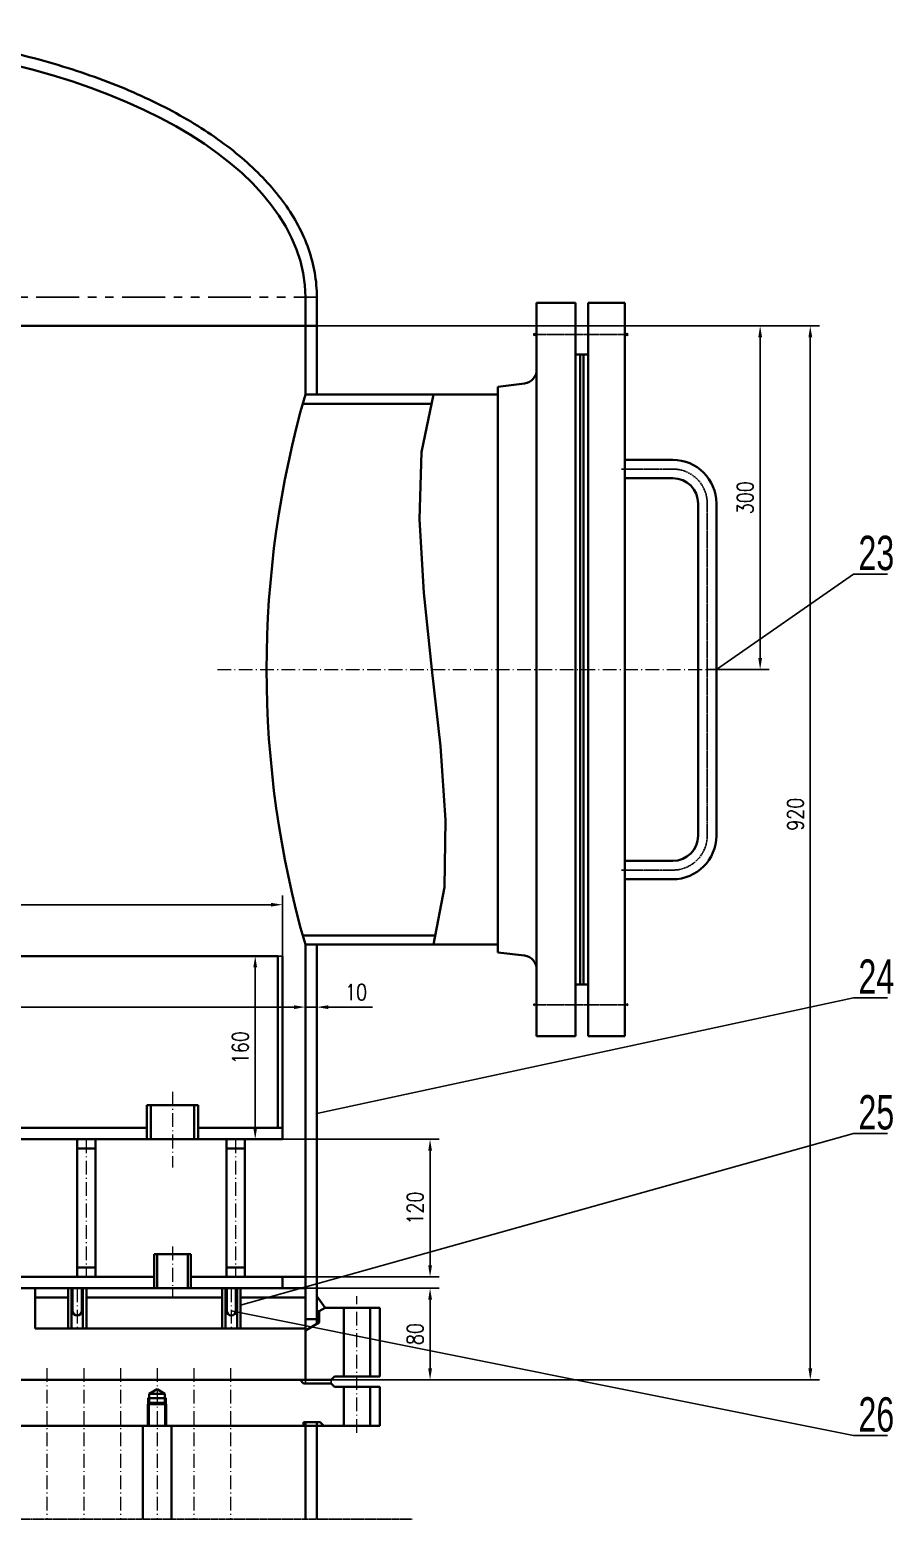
# Model space of a CAD drawing. Header units: millimetres. Extents: x 174648 to 205929, y -160248 to -145891.
# Drawn here: x 177690 to 178444, y -147973 to -146673 of the extents above; entities that cross this region are included whole.
import ezdxf

# ---------------------------------------------------------------- set-up
doc = ezdxf.new("R2010")
doc.units = ezdxf.units.MM
for name, pattern in [('ACAD_ISO10W100', [18.7, 12, -3, 0.7, -3]), ('CENTER', [2, 1.25, -0.25, 0.25, -0.25]), ('PHANTOM', [2.5, 1.25, -0.25, 0.25, -0.25, 0.25, -0.25])]:
    doc.linetypes.add(name, pattern=pattern)
for name, color, linetype in [('9双点划线层', 6, 'PHANTOM'), ('CEN', 1, 'CENTER'), ('THK', 7, 'Continuous')]:
    doc.layers.add(name, color=color, linetype=linetype)
doc.layers.add('中心线', color=1, linetype='ACAD_ISO10W100', lineweight=18)
doc.layers.add('图层1', color=4, linetype='Continuous', lineweight=35)
doc.styles.add('TH_GBDIM', font='romans.shx', dxfattribs={"width": 0.8, "bigfont": 'gbcbig.shx'})
doc.styles.add('样式 3.5', font='roms.shx', dxfattribs={"width": 0.7, "height": 3.5, "bigfont": 'hztxt.shx'})
doc.dimstyles.new('TH_GBDIM', dxfattribs={"dimtxt": 3.5, "dimasz": 2.5, "dimexe": 2, "dimexo": 0, "dimgap": 1.5, "dimtad": 1, "dimdec": 1, "dimzin": 0, "dimdsep": 46, "dimtxsty": 'TH_GBDIM', "dimcen": 2.5, "dimclrd": 130, "dimclre": 130, "dimclrt": 3, "dimadec": 0, "dimazin": 0, "dimtfac": 0.714286, "dimtdec": 1, "dimtmove": 0, "dimatfit": 3, "dimfxl": 0, "dimtzin": 0, "dimlwd": -1, "dimlwe": -1, "dimarcsym": 0})

# ---------------------------------------------------------------- blocks, each defined once
blk = doc.blocks.new('*D286')
at = {"color": 130, "transparency": 16777216}
blk.add_line((177940.4, -146931.6), (178379.4, -146931.6), dxfattribs=at)
at = {"color": 130, "linetype": 'Continuous', "transparency": 16777216}
for p, q in [((178371.4, -147841.6), (178371.4, -146941.6)), ((177952.9, -147851.6), (178379.4, -147851.6))]:
    blk.add_line(p, q, dxfattribs=at)
at = {"color": 130, "transparency": 16777216}
for points in [[(178369.8, -146941.6), (178373.1, -146941.6), (178371.4, -146931.6)], [(178369.8, -147841.6), (178373.1, -147841.6), (178371.4, -147851.6)]]:
    blk.add_solid(points, dxfattribs=at)
at = {"layer": 'Defpoints', "color": 0, "transparency": 16777216}
for p in [(177940.4, -146931.6), (178371.4, -146931.6), (177952.9, -147851.6)]:
    blk.add_point(p, dxfattribs=at)
at = {"color": 3, "transparency": 16777216, "insert": (178358.4, -147357.9), "char_height": 14, "attachment_point": 5, "rotation": 90, "style": 'TH_GBDIM', "bg_fill": 3, "box_fill_scale": 1.1, "bg_fill_color": 256, "bg_fill_true_color": 13158600, "bg_fill_transparency": 0}
blk.add_mtext('920', dxfattribs=at)
blk = doc.blocks.new('*D287')
at = {"color": 130, "linetype": 'Continuous', "transparency": 16777216}
for p, q in [((177940.4, -146931.6), (178335.6, -146931.6)), ((178327.6, -146941.6), (178327.6, -147221.6))]:
    blk.add_line(p, q, dxfattribs=at)
at = {"color": 130, "transparency": 16777216}
blk.add_line((178281.4, -147231.6), (178335.6, -147231.6), dxfattribs=at)
for points in [[(178326, -146941.6), (178329.3, -146941.6), (178327.6, -146931.6)], [(178326, -147221.6), (178329.3, -147221.6), (178327.6, -147231.6)]]:
    blk.add_solid(points, dxfattribs=at)
at = {"layer": 'Defpoints', "color": 0, "transparency": 16777216}
for p in [(177940.4, -146931.6), (178281.4, -147231.6), (178327.6, -147231.6)]:
    blk.add_point(p, dxfattribs=at)
at = {"color": 3, "transparency": 16777216, "insert": (178314.6, -147081.6), "char_height": 14, "attachment_point": 5, "rotation": 90, "style": 'TH_GBDIM', "bg_fill": 3, "box_fill_scale": 1.1, "bg_fill_color": 256, "bg_fill_true_color": 13158600, "bg_fill_transparency": 0}
blk.add_mtext('{300}{}{}', dxfattribs=at)
blk = doc.blocks.new('*D289')
at = {"color": 130, "transparency": 16777216}
blk.add_line((177050.4, -147481.6), (177050.4, -147428.8), dxfattribs=at)
at = {"color": 130, "linetype": 'Continuous', "transparency": 16777216}
for p, q in [((177900.4, -147436.8), (177060.4, -147436.8)), ((177910.4, -147481.6), (177910.4, -147428.8))]:
    blk.add_line(p, q, dxfattribs=at)
at = {"color": 130, "transparency": 16777216}
for points in [[(177060.4, -147435.2), (177060.4, -147438.5), (177050.4, -147436.8)], [(177900.4, -147435.2), (177900.4, -147438.5), (177910.4, -147436.8)]]:
    blk.add_solid(points, dxfattribs=at)
at = {"layer": 'Defpoints', "color": 0, "transparency": 16777216}
for p in [(177050.4, -147436.8), (177050.4, -147481.6), (177910.4, -147481.6)]:
    blk.add_point(p, dxfattribs=at)
at = {"color": 3, "transparency": 16777216, "insert": (177480.4, -147423.8), "char_height": 14, "attachment_point": 5, "style": 'TH_GBDIM', "bg_fill": 3, "box_fill_scale": 1.1, "bg_fill_color": 256, "bg_fill_true_color": 13158600, "bg_fill_transparency": 0}
blk.add_mtext('{%%c860X4}{}{}', dxfattribs=at)
blk = doc.blocks.new('*D290')
at = {"color": 130, "transparency": 16777216}
blk.add_line((177910.4, -147481.6), (177878.6, -147481.6), dxfattribs=at)
at = {"color": 130, "linetype": 'Continuous', "transparency": 16777216}
for p, q in [((177886.6, -147631.6), (177886.6, -147491.6)), ((177910.4, -147641.6), (177878.6, -147641.6))]:
    blk.add_line(p, q, dxfattribs=at)
at = {"color": 130, "transparency": 16777216}
for points in [[(177884.9, -147491.6), (177888.2, -147491.6), (177886.6, -147481.6)], [(177884.9, -147631.6), (177888.2, -147631.6), (177886.6, -147641.6)]]:
    blk.add_solid(points, dxfattribs=at)
at = {"layer": 'Defpoints', "color": 0, "transparency": 16777216}
for p in [(177886.6, -147481.6), (177910.4, -147481.6), (177910.4, -147641.6)]:
    blk.add_point(p, dxfattribs=at)
at = {"color": 3, "transparency": 16777216, "insert": (177873.6, -147561.6), "char_height": 14, "attachment_point": 5, "rotation": 90, "style": 'TH_GBDIM', "bg_fill": 3, "box_fill_scale": 1.1, "bg_fill_color": 256, "bg_fill_true_color": 13158600, "bg_fill_transparency": 0}
blk.add_mtext('{160}{}{}', dxfattribs=at)
blk = doc.blocks.new('*D291')
at = {"color": 130, "transparency": 16777216}
blk.add_line((177906.4, -147641.6), (178047.3, -147641.6), dxfattribs=at)
at = {"color": 130, "linetype": 'Continuous', "transparency": 16777216}
for p, q in [((178039.3, -147751.6), (178039.3, -147651.6)), ((177919.7, -147761.6), (178047.3, -147761.6))]:
    blk.add_line(p, q, dxfattribs=at)
at = {"color": 130, "transparency": 16777216}
for points in [[(178037.7, -147651.6), (178041, -147651.6), (178039.3, -147641.6)], [(178037.7, -147751.6), (178041, -147751.6), (178039.3, -147761.6)]]:
    blk.add_solid(points, dxfattribs=at)
at = {"layer": 'Defpoints', "color": 0, "transparency": 16777216}
for p in [(177906.4, -147641.6), (178039.3, -147641.6), (177919.7, -147761.6)]:
    blk.add_point(p, dxfattribs=at)
at = {"color": 3, "transparency": 16777216, "insert": (178026.3, -147701.6), "char_height": 14, "attachment_point": 5, "rotation": 90, "style": 'TH_GBDIM', "bg_fill": 3, "box_fill_scale": 1.1, "bg_fill_color": 256, "bg_fill_true_color": 13158600, "bg_fill_transparency": 0}
blk.add_mtext('120', dxfattribs=at)
blk = doc.blocks.new('*D293')
at = {"color": 130, "transparency": 16777216}
blk.add_line((177930.4, -147771.6), (178047.3, -147771.6), dxfattribs=at)
at = {"color": 130, "linetype": 'Continuous', "transparency": 16777216}
for p, q in [((178039.3, -147841.6), (178039.3, -147781.6)), ((177704.7, -147851.6), (178047.3, -147851.6))]:
    blk.add_line(p, q, dxfattribs=at)
at = {"color": 130, "transparency": 16777216}
for points in [[(178037.7, -147781.6), (178041, -147781.6), (178039.3, -147771.6)], [(178037.7, -147841.6), (178041, -147841.6), (178039.3, -147851.6)]]:
    blk.add_solid(points, dxfattribs=at)
at = {"layer": 'Defpoints', "color": 0, "transparency": 16777216}
for p in [(177930.4, -147771.6), (178039.3, -147771.6), (177704.7, -147851.6)]:
    blk.add_point(p, dxfattribs=at)
at = {"color": 3, "transparency": 16777216, "insert": (178026.3, -147811.6), "char_height": 14, "attachment_point": 5, "rotation": 90, "style": 'TH_GBDIM', "bg_fill": 3, "box_fill_scale": 1.1, "bg_fill_color": 256, "bg_fill_true_color": 13158600, "bg_fill_transparency": 0}
blk.add_mtext('{80}{}{}', dxfattribs=at)
blk = doc.blocks.new('*D343')
at = {"color": 130, "transparency": 16777216}
blk.add_line((177030.4, -147537.1), (177030.4, -147518.2), dxfattribs=at)
at = {"color": 130, "linetype": 'Continuous', "transparency": 16777216}
for p, q in [((177930.4, -147537.1), (177930.4, -147518.2)), ((177920.4, -147526.2), (177040.4, -147526.2))]:
    blk.add_line(p, q, dxfattribs=at)
at = {"color": 130, "transparency": 16777216}
for points in [[(177040.4, -147524.6), (177040.4, -147527.9), (177030.4, -147526.2)], [(177920.4, -147524.6), (177920.4, -147527.9), (177930.4, -147526.2)]]:
    blk.add_solid(points, dxfattribs=at)
at = {"layer": 'Defpoints', "color": 0, "transparency": 16777216}
for p in [(177030.4, -147526.2), (177030.4, -147537.1), (177930.4, -147537.1)]:
    blk.add_point(p, dxfattribs=at)
at = {"color": 3, "transparency": 16777216, "insert": (177480.4, -147513.2), "char_height": 14, "attachment_point": 5, "style": 'TH_GBDIM', "bg_fill": 3, "box_fill_scale": 1.1, "bg_fill_color": 256, "bg_fill_true_color": 13158600, "bg_fill_transparency": 0}
blk.add_mtext('{%%c900}{}{}', dxfattribs=at)
blk = doc.blocks.new('*D344')
at = {"color": 130, "linetype": 'Continuous', "transparency": 16777216}
for p, q in [((177930.4, -147526.2), (177930.4, -147518.2)), ((177920.4, -147526.2), (177910.4, -147526.2)), ((177930.4, -147526.2), (177940.4, -147526.2)), ((177950.4, -147526.2), (177989, -147526.2))]:
    blk.add_line(p, q, dxfattribs=at)
at = {"color": 130, "transparency": 16777216}
blk.add_line((177940.4, -147526.2), (177940.4, -147518.2), dxfattribs=at)
for points in [[(177920.4, -147524.6), (177920.4, -147527.9), (177930.4, -147526.2)], [(177950.4, -147524.6), (177950.4, -147527.9), (177940.4, -147526.2)]]:
    blk.add_solid(points, dxfattribs=at)
at = {"layer": 'Defpoints', "color": 0, "transparency": 16777216}
for p in [(177930.4, -147526.2), (177940.4, -147526.2), (177940.4, -147526.2)]:
    blk.add_point(p, dxfattribs=at)
at = {"color": 3, "transparency": 16777216, "insert": (177974.7, -147513.2), "char_height": 14, "attachment_point": 5, "style": 'TH_GBDIM', "bg_fill": 3, "box_fill_scale": 1.1, "bg_fill_color": 256, "bg_fill_true_color": 13158600, "bg_fill_transparency": 0}
blk.add_mtext('10', dxfattribs=at)

msp = doc.modelspace()

# ---------------------------------------------------------------- linework, layer by layer
for p, q in [((178438.8, -147148.2), (178409.1, -147148.2)), ((178438.8, -147518), (178409.1, -147518)), ((178438.8, -147636.4), (178409.1, -147636.4)), ((177930.4, -147851.6), (177930.4, -147854.6)), ((177952.9, -147851.6), (177952.9, -147854.6)), ((177792.9, -147867.6), (177792.9, -147891.6)), ((177808.9, -147891.6), (177808.9, -147867.6)), ((177794.1, -147891.6), (177794.1, -147871.6)), ((177807.7, -147891.6), (177807.7, -147871.6)), ((178438.8, -147900.1), (178409.1, -147900.1))]:
    msp.add_line(p, q)
at = {"layer": '9双点划线层', "ltscale": 30}
msp.add_line((177020.4, -146906.6), (177940.4, -146906.6), dxfattribs=at)
at = {"layer": '9双点划线层'}
msp.add_line((176963.2, -147973.2), (178023.7, -147973.2), dxfattribs=at)
at = {"layer": '中心线'}
for p, q in [((177814.4, -147600.1), (177814.4, -147666.2)), ((177739, -147641.6), (177739, -147761.6)), ((177975.4, -147897.7), (177975.4, -147778.6)), ((177704.7, -147841.4), (177704.7, -147973.2)), ((177736.8, -147841.4), (177736.8, -147973.2)), ((177768.8, -147841.4), (177768.8, -147973.2)), ((177800.9, -147841.4), (177800.9, -147973.2)), ((177832.9, -147841.4), (177832.9, -147973.2)), ((177864.9, -147841.4), (177864.9, -147973.2))]:
    msp.add_line(p, q, dxfattribs=at)
at = {"layer": '图层1'}
for p, q in [((177930.4, -146991.6), (177930.4, -146906.6)), ((177940.4, -146991.6), (177940.4, -146906.6)), ((178132.4, -146911.6), (178166.4, -146911.6)), ((178177.4, -146911.6), (178209.4, -146911.6)), ((177534.4, -146931.6), (177940.4, -146931.6)), ((177930.4, -147688.6), (177930.4, -147471.6)), ((177940.4, -147688.6), (177940.4, -147471.6)), ((177050.4, -147481.6), (177906.4, -147481.6)), ((177906.4, -147631.6), (177906.4, -147481.6)), ((177910.4, -147641.6), (177910.4, -147481.6)), ((177836.9, -147611.8), (177791.9, -147611.8)), ((177791.9, -147611.8), (177791.9, -147641.6)), ((177795.5, -147611.8), (177795.5, -147641.6)), ((177833.3, -147641.6), (177833.3, -147611.8)), ((177836.9, -147641.6), (177836.9, -147611.8)), ((177169, -147631.6), (177791.9, -147631.6)), ((177836.9, -147631.6), (177910.4, -147631.6)), ((177050.4, -147641.6), (177910.4, -147641.6)), ((177731, -147641.6), (177731, -147761.6)), ((177747, -147641.6), (177747, -147761.6)), ((177747, -147649.6), (177731, -147649.6)), ((177877.4, -147649.6), (177861.4, -147649.6)), ((177930.4, -147851.6), (177930.4, -147688.6)), ((177940.4, -147802.8), (177940.4, -147688.6)), ((177798.4, -147741.7), (177830.4, -147741.7)), ((177162.5, -147761.5), (177798.4, -147761.6)), ((177747, -147753.6), (177731, -147753.6)), ((177830.4, -147761.6), (177930.4, -147761.6)), ((177877.4, -147753.6), (177861.4, -147753.6)), ((177030.4, -147771.6), (177930.4, -147771.6)), ((177694.4, -147806.6), (177694.4, -147771.6)), ((177947.6, -147788.6), (177940.4, -147778.6)), ((177940.4, -147791.6), (177942.4, -147791.6)), ((177947.6, -147788.6), (177942.4, -147791.6)), ((177942.4, -147791.6), (177942.4, -147801.6)), ((177995.4, -147788.6), (177947.6, -147788.6)), ((177963.9, -147848.6), (177963.9, -147788.6)), ((177986.9, -147848.6), (177986.9, -147788.6)), ((177995.4, -147848.6), (177995.4, -147788.6)), ((177942.4, -147801.6), (177930.4, -147808.5)), ((177653.1, -147851.6), (177952.9, -147851.6)), ((177653.1, -147851.6), (177925.9, -147851.6)), ((177925.9, -147851.6), (177928.9, -147854.6)), ((177928.9, -147854.6), (177952.9, -147854.6)), ((177952.9, -147851.6), (177955.9, -147848.6)), ((177955.9, -147857.6), (177952.9, -147854.6)), ((177955.9, -147848.6), (177995.4, -147848.6)), ((177808.9, -147867.6), (177792.9, -147867.6)), ((177794.1, -147863.6), (177800.9, -147859.7)), ((177794.1, -147871.6), (177794.1, -147863.6)), ((177807.7, -147863.6), (177794.1, -147863.6)), ((177807.7, -147863.6), (177800.9, -147859.7)), ((177807.7, -147871.6), (177807.7, -147863.6)), ((177955.9, -147857.6), (177995.4, -147857.6)), ((177963.9, -147857.6), (177963.9, -147891.6)), ((177986.9, -147857.6), (177986.9, -147891.6)), ((177995.4, -147857.6), (177995.4, -147891.6)), ((177792.9, -147872.7), (177794.1, -147871.6)), ((177792.9, -147891.6), (177792.9, -147872.7)), ((177792.9, -147872.7), (177808.9, -147872.7)), ((177794.1, -147871.6), (177807.7, -147871.6)), ((177807.7, -147871.6), (177808.9, -147872.7)), ((177808.9, -147891.6), (177808.9, -147872.7)), ((177995.4, -147891.6), (177653.1, -147891.6)), ((177788.4, -147973.2), (177788.4, -147891.6)), ((177813.4, -147973.2), (177813.4, -147891.6)), ((177928.9, -147891.6), (177928.9, -147888.6)), ((177928.9, -147888.6), (177943.4, -147888.6)), ((177930.4, -147973.2), (177930.4, -147888.6)), ((177940.4, -147973.2), (177940.4, -147888.6)), ((177943.4, -147888.6), (177946.4, -147891.6))]:
    msp.add_line(p, q, dxfattribs=at)
msp.add_ellipse((177480.4, -146906.6), major_axis=(-450, 0), ratio=0.5, start_param=3.141593, end_param=4.592099, dxfattribs=at)
msp.add_open_spline([(177940.4, -146906.6), (177940.4, -146899.5), (177939.8, -146892.4), (177937.4, -146878.3), (177935.5, -146871.3), (177930.7, -146857.5), (177927.6, -146850.7), (177917.2, -146831), (177908.2, -146818.6), (177886.5, -146794.7), (177873.7, -146783.3), (177844.8, -146761.9), (177828.7, -146751.9), (177793.4, -146733.3), (177774.2, -146724.8), (177733.5, -146709.6), (177711.9, -146702.8), (177666.8, -146691.2), (177643.3, -146686.3), (177595.1, -146678.6), (177570.3, -146675.7), (177541.7, -146673.7), (177538, -146673.4), (177534.4, -146673.2)], degree=3, knots=[3.141593, 3.141593, 3.141593, 3.141593, 3.22843, 3.22843, 3.315268, 3.315268, 3.402106, 3.402106, 3.568859, 3.568859, 3.735611, 3.735611, 3.902364, 3.902364, 4.069117, 4.069117, 4.23587, 4.23587, 4.402623, 4.402623, 4.569376, 4.569376, 4.593434, 4.593434, 4.593434, 4.593434], dxfattribs=at)

# ---------------------------------------------------------------- texts
at = {"char_height": 30, "width": 32.852, "attachment_point": 1, "style": '样式 3.5'}
for s, insert in [('23', (178413.5, -147114.8)), ('24', (178413.5, -147484.6)), ('25', (178413.5, -147603)), ('26', (178413.5, -147866.7))]:
    msp.add_mtext(s, dxfattribs=dict(at, insert=insert))

# ---------------------------------------------------------------- next in the draw order: dimensions: what is measured, and where the dimension line sits
dim = msp.add_linear_dim(base=(178371.4, -146931.6), p1=(177952.9, -147851.6), p2=(177940.4, -146931.6), angle=90, dimstyle='TH_GBDIM', override={"dimscale": 4, "dimdec": 0, "dimtfill": 1})
dim.commit()
dim.dimension.update_dxf_attribs({"geometry": '*D286', "text_midpoint": (178371.4, -147357.9), "dimtype": 160})
dim = msp.add_linear_dim(base=(177050.4, -147436.8), p1=(177910.4, -147481.6), p2=(177050.4, -147481.6), text='{%%c860X4}{}{}', dimstyle='TH_GBDIM', override={"dimscale": 4, "dimgap": 1.5, "dimtad": 1, "dimjust": 0, "dimdec": 0, "dimlfac": 1, "dimse1": 0, "dimse2": 0, "dimsd1": 0, "dimsd2": 0, "dimtfill": 1})
dim.commit()
dim.dimension.update_dxf_attribs({"geometry": '*D289', "text_midpoint": (177480.4, -147423.8)})

# ---------------------------------------------------------------- next in the draw order: linework, layer by layer
msp.add_line((177940.4, -147619), (178409.1, -147518))
at = {"layer": 'CEN'}
for p, q in [((178206.4, -147406.6), (178251.4, -147406.6)), ((178129.4, -147524.1), (178212.4, -147524.1))]:
    msp.add_line(p, q, dxfattribs=at)
msp.add_arc((178251.4, -147376.6), 30, 270, 0, dxfattribs=at)
at = {"layer": 'THK'}
for p, q in [((178132, -147523), (178129.9, -147525.2)), ((178132, -147525.2), (178129.9, -147523)), ((178212, -147523), (178209.9, -147525.2)), ((178212, -147525.2), (178209.9, -147523))]:
    msp.add_line(p, q, dxfattribs=at)
at = {"layer": '图层1'}
for p, q in [((178251.4, -147398.6), (178209.4, -147398.6)), ((178251.4, -147414.6), (178209.4, -147414.6)), ((178043.9, -147463.6), (177928.2, -147463.6)), ((178098.4, -147471.6), (177930.4, -147471.6)), ((178121.9, -147481.3), (178098.4, -147478.4)), ((178132.4, -147493.2), (178132.4, -147551.6)), ((178166.4, -147506.6), (178177.4, -147506.6)), ((178132.4, -147551.6), (178166.4, -147551.6)), ((178177.4, -147551.6), (178209.4, -147551.6))]:
    msp.add_line(p, q, dxfattribs=at)
for centre, radius, start, end in [((178763.9, -147231.6), 867.4, 163.9367, 196.0633), ((178251.4, -147376.6), 38, 270, 0), ((178251.4, -147376.6), 22, 270, 0), ((178120.4, -147493.2), 12, 0, 83)]:
    msp.add_arc(centre, radius, start, end, dxfattribs=at)

# ---------------------------------------------------------------- next in the draw order: dimensions: what is measured, and where the dimension line sits
dim = msp.add_linear_dim(base=(178327.6, -147231.6), p1=(177940.4, -146931.6), p2=(178281.4, -147231.6), angle=90, text='{<>}{}{}', dimstyle='TH_GBDIM', override={"dimscale": 4, "dimgap": 1.5, "dimtad": 1, "dimjust": 0, "dimdec": 0, "dimlfac": 1, "dimse1": 0, "dimse2": 0, "dimsd1": 0, "dimsd2": 0, "dimtfill": 1})
dim.commit()
dim.dimension.update_dxf_attribs({"geometry": '*D287', "text_midpoint": (178327.6, -147081.6), "dimtype": 160})
for base, p1, p2, text, picture, middle in [((177886.6, -147481.6), (177910.4, -147641.6), (177910.4, -147481.6), '{160}{}{}', '*D290', (177873.6, -147561.6)), ((178039.3, -147771.6), (177704.7, -147851.6), (177930.4, -147771.6), '{<>}{}{}', '*D293', (178026.3, -147811.6))]:
    dim = msp.add_linear_dim(base=base, p1=p1, p2=p2, angle=90, text=text, dimstyle='TH_GBDIM', override={"dimscale": 4, "dimgap": 1.5, "dimtad": 1, "dimjust": 0, "dimdec": 0, "dimlfac": 1, "dimse1": 0, "dimse2": 0, "dimsd1": 0, "dimsd2": 0, "dimtfill": 1})
    dim.commit()
    dim.dimension.update_dxf_attribs({"geometry": picture, "text_midpoint": middle})

# ---------------------------------------------------------------- next in the draw order: linework, layer by layer
for p, q in [((178289.4, -147231.6), (178409.1, -147148.2)), ((177865.7, -147791.3), (178409.1, -147900.1))]:
    msp.add_line(p, q)
at = {"layer": 'CEN'}
for p, q in [((178129.4, -146939.1), (178212.4, -146939.1)), ((178206.4, -147056.6), (178251.4, -147056.6)), ((178281.4, -147086.6), (178281.4, -147376.6))]:
    msp.add_line(p, q, dxfattribs=at)
msp.add_arc((178251.4, -147086.6), 30, 0, 90, dxfattribs=at)
at = {"layer": 'THK'}
for p, q in [((178132, -146940.2), (178129.9, -146938)), ((178132, -146938), (178129.9, -146940.2)), ((178212, -146940.2), (178209.9, -146938)), ((178212, -146938), (178209.9, -146940.2))]:
    msp.add_line(p, q, dxfattribs=at)
at = {"layer": '中心线'}
for p, q in [((177853.5, -147231.6), (178327.6, -147231.6)), ((177869.4, -147641.6), (177869.4, -147761.6)), ((177814.4, -147735.2), (177814.4, -147780.4)), ((177731.1, -147771.6), (177731.1, -147806.6)), ((177865.7, -147771.6), (177865.7, -147806.6))]:
    msp.add_line(p, q, dxfattribs=at)
at = {"layer": '图层1'}
for p, q in [((178132.4, -146911.6), (178132.4, -146970)), ((178166.4, -146911.6), (178166.4, -147551.6)), ((178177.4, -146911.6), (178177.4, -147551.6)), ((178209.4, -146911.6), (178209.4, -147551.6)), ((178166.4, -146956.6), (178177.4, -146956.6)), ((178170.4, -146956.6), (178170.4, -147506.6)), ((178173.4, -146956.6), (178173.4, -147506.6)), ((178132.4, -147493.2), (178132.4, -146970)), ((178121.9, -146981.9), (178098.4, -146984.8)), ((178098.4, -146984.8), (178098.4, -147478.4)), ((178098.4, -146991.6), (177930.4, -146991.6)), ((178040.7, -146999.6), (177928.2, -146999.6)), ((178251.4, -147048.6), (178209.4, -147048.6)), ((178251.4, -147064.6), (178209.4, -147064.6)), ((178273.4, -147086.6), (178273.4, -147376.6)), ((178289.4, -147086.6), (178289.4, -147376.6)), ((177861.4, -147641.6), (177861.4, -147761.6)), ((177877.4, -147641.6), (177877.4, -147761.6)), ((177798.4, -147741.7), (177798.4, -147771.6)), ((177801, -147741.7), (177801, -147771.6)), ((177827.7, -147741.7), (177827.7, -147771.6)), ((177830.4, -147741.7), (177830.4, -147771.6)), ((177723.1, -147771.6), (177739.1, -147771.6)), ((177723.1, -147771.6), (177723.1, -147806.6)), ((177726.1, -147771.6), (177726.1, -147806.6)), ((177727.1, -147771.6), (177727.1, -147791.6)), ((177735.1, -147771.6), (177735.1, -147791.6)), ((177736.1, -147771.6), (177736.1, -147806.6)), ((177739.1, -147771.6), (177739.1, -147806.6)), ((177857.7, -147771.6), (177873.7, -147771.6)), ((177857.7, -147771.6), (177857.7, -147806.6)), ((177860.7, -147771.6), (177860.7, -147806.6)), ((177861.7, -147771.6), (177861.7, -147791.6)), ((177869.7, -147771.6), (177869.7, -147791.6)), ((177870.7, -147771.6), (177870.7, -147806.6)), ((177873.7, -147771.6), (177873.7, -147806.6)), ((177723.1, -147779.6), (177694.4, -147779.6)), ((177739.1, -147779.6), (177857.7, -147779.6)), ((177930.4, -147779.6), (177873.7, -147779.6)), ((177930.4, -147798.6), (177940.4, -147798.6)), ((177930.4, -147806.6), (177694.4, -147806.6))]:
    msp.add_line(p, q, dxfattribs=at)
msp.add_lwpolyline([(178042.4, -146991.6), (178031.8, -147041.8), (178030, -147100.4), (178034, -147164.6), (178041, -147231.6), (178048.3, -147298.6), (178052.8, -147362.9), (178051.8, -147421.4), (178042.4, -147471.6)], dxfattribs=at)
for centre, radius, start, end in [((178120.4, -146970), 12, 277, 0), ((178251.4, -147086.6), 38, 0, 90), ((178251.4, -147086.6), 22, 0, 90), ((177731.1, -147791.3), 4, 180, 0), ((177865.7, -147791.3), 4, 180, 0)]:
    msp.add_arc(centre, radius, start, end, dxfattribs=at)

# ---------------------------------------------------------------- next in the draw order: dimensions: what is measured, and where the dimension line sits
dim = msp.add_linear_dim(base=(177030.4, -147526.2), p1=(177930.4, -147537.1), p2=(177030.4, -147537.1), text='{%%c<>}{}{}', dimstyle='TH_GBDIM', override={"dimscale": 4, "dimgap": 1.5, "dimtad": 1, "dimjust": 0, "dimdec": 0, "dimlfac": 1, "dimse1": 0, "dimse2": 0, "dimsd1": 0, "dimsd2": 0, "dimtfill": 1})
dim.commit()
dim.dimension.update_dxf_attribs({"geometry": '*D343', "text_midpoint": (177480.4, -147513.2)})
dim = msp.add_linear_dim(base=(178039.3, -147641.6), p1=(177919.7, -147761.6), p2=(177906.4, -147641.6), angle=90, dimstyle='TH_GBDIM', override={"dimscale": 4, "dimdec": 0, "dimtfill": 1})
dim.commit()
dim.dimension.update_dxf_attribs({"geometry": '*D291', "text_midpoint": (178026.3, -147701.6)})

# ---------------------------------------------------------------- next in the draw order: linework, layer by layer
msp.add_line((177873.7, -147786.4), (178409.1, -147636.4))
msp.add_line((177910.4, -147761.6), (177910.4, -147771.6), dxfattribs=at)

# ---------------------------------------------------------------- next in the draw order: dimensions: what is measured, and where the dimension line sits
dim = msp.add_linear_dim(base=(177940.4, -147526.2), p1=(177930.4, -147526.2), p2=(177940.4, -147526.2), dimstyle='TH_GBDIM', override={"dimscale": 4, "dimdec": 0, "dimtfill": 1})
dim.commit()
dim.dimension.update_dxf_attribs({"geometry": '*D344', "text_midpoint": (177974.7, -147513.2)})

doc.saveas('drawing.dxf')
